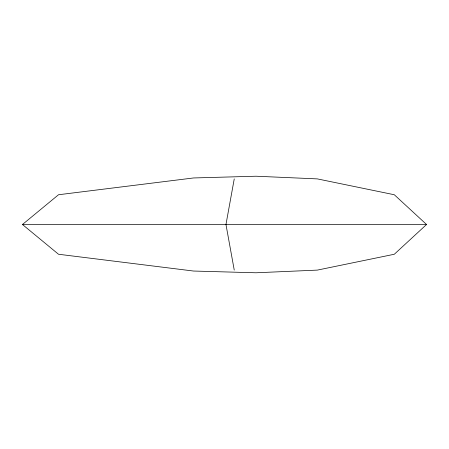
<?xml version="1.0" encoding="UTF-8"?>
<svg xmlns="http://www.w3.org/2000/svg" width="449" height="449" viewBox="0 0 449 449"><rect width="100%" height="100%" fill="white"/><g stroke="black" fill="none" stroke-linecap="round" stroke-linejoin="round"><path stroke-width="0.67" d="M234.249 178.915L225.965 224.5L234.249 270.085M426.55 224.5L394.306 254.252L317.359 270.102L255.997 272.779L193.53 271.039L58.516 254.252L22.45 224.5L58.516 194.748L193.53 177.961L255.997 176.221L317.359 178.898L394.306 194.748L426.55 224.5L22.45 224.5"/></g></svg>
